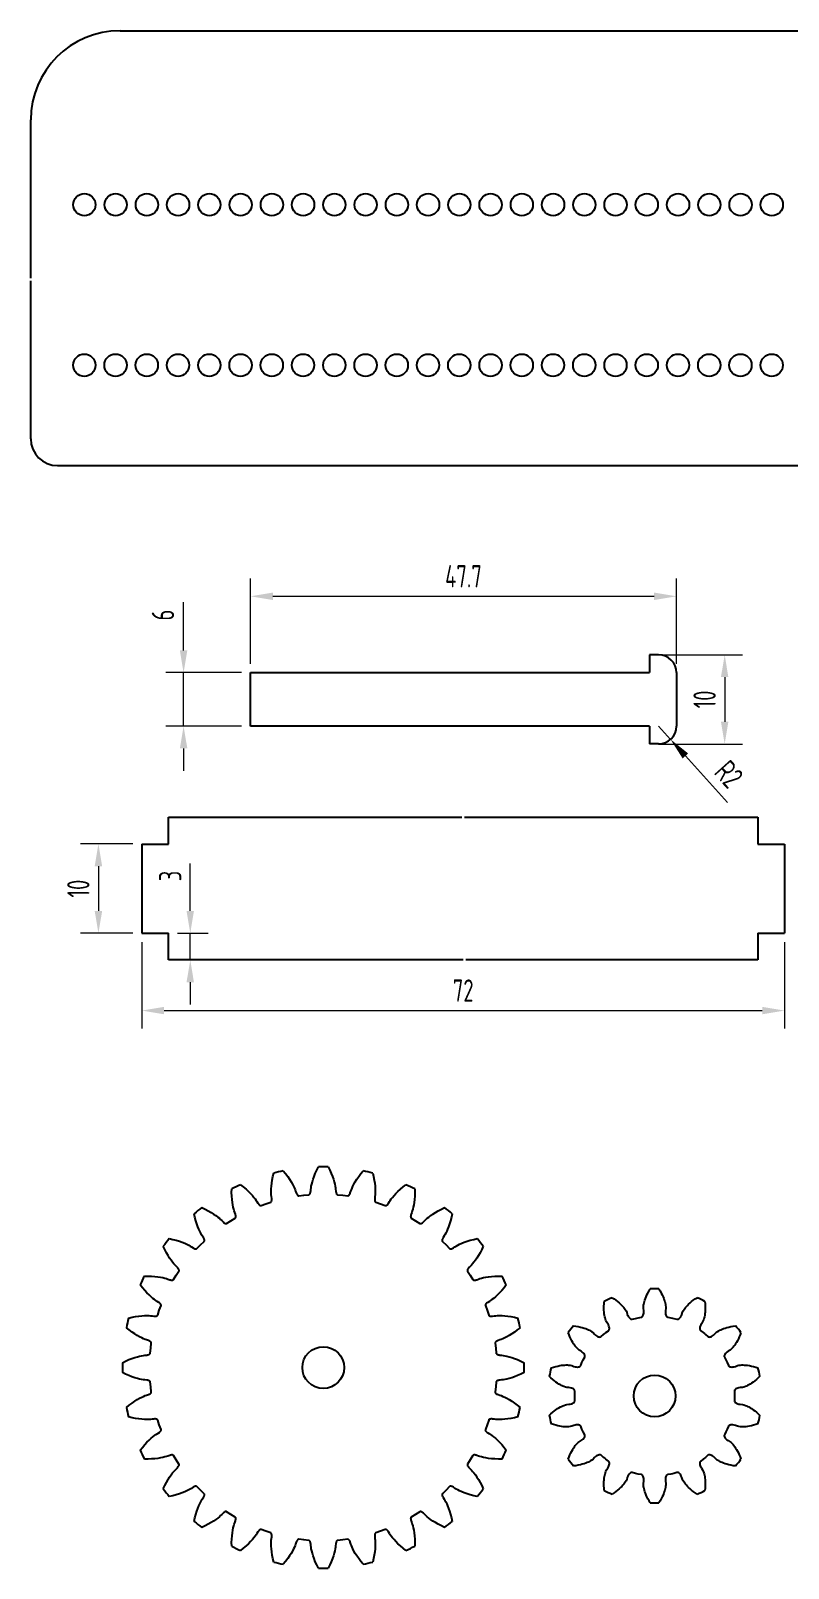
# Model space of a CAD drawing. Header units: millimetres. Extents: x 0 to 713, y 0 to 329.
# Drawn here: x 462.5 to 547.3, y 14.8 to 187.2 of the extents above; entities that cross this region are included whole.
import ezdxf

# ---------------------------------------------------------------- set-up
doc = ezdxf.new("R2010")
doc.units = ezdxf.units.MM
doc.styles.get("Standard").update_dxf_attribs({"font": 'iso.shx', "width": 0.75, "bigfont": 'chineset.shx'})
doc.dimstyles.new('CNS', dxfattribs={"dimtxt": 2.5, "dimasz": 2.5, "dimexe": 2, "dimexo": 1, "dimgap": 1, "dimtad": 1, "dimdsep": 46, "dimtxsty": 'Standard', "dimcen": 2.5, "dimclrd": 3, "dimclre": 3, "dimclrt": 1, "dimadec": 0, "dimazin": 0, "dimtfac": 1, "dimtmove": 0, "dimatfit": 0, "dimfxl": 1, "dimlwd": 18, "dimlwe": 18, "dimarcsym": 0})

# ---------------------------------------------------------------- blocks, each defined once
blk = doc.blocks.new('*D9')
at = {"color": 3, "lineweight": 18, "transparency": 16777216}
for p, q in [((479.59, 117.71), (479.59, 123.13)), ((486.09, 115.21), (477.59, 115.21)), ((479.59, 109.21), (479.59, 115.21)), ((486.09, 109.21), (477.59, 109.21)), ((479.59, 106.71), (479.59, 104.21))]:
    blk.add_line(p, q, dxfattribs=at)
at = {"color": 3, "transparency": 16777216}
for points in [[(479.17, 117.71), (480.01, 117.71), (479.59, 115.21)], [(479.17, 106.71), (480.01, 106.71), (479.59, 109.21)]]:
    blk.add_solid(points, dxfattribs=at)
at = {"layer": 'Defpoints', "color": 0, "transparency": 16777216}
for p in [(479.59, 115.21), (487.09, 115.21), (487.09, 109.21)]:
    blk.add_point(p, dxfattribs=at)
at = {"color": 1, "transparency": 16777216, "insert": (477.28, 121.67), "char_height": 2.5, "attachment_point": 5, "rotation": 90}
blk.add_mtext('6', dxfattribs=at)
blk = doc.blocks.new('*D10')
at = {"color": 3, "lineweight": 18, "transparency": 16777216}
for p, q in [((532.79, 117.21), (542.2, 117.21)), ((540.2, 114.71), (540.2, 109.71)), ((532.79, 107.21), (542.2, 107.21))]:
    blk.add_line(p, q, dxfattribs=at)
at = {"color": 3, "transparency": 16777216}
for points in [[(539.78, 114.71), (540.61, 114.71), (540.2, 117.21)], [(539.78, 109.71), (540.61, 109.71), (540.2, 107.21)]]:
    blk.add_solid(points, dxfattribs=at)
at = {"layer": 'Defpoints', "color": 0, "transparency": 16777216}
for p in [(531.79, 117.21), (531.79, 107.21), (540.2, 107.21)]:
    blk.add_point(p, dxfattribs=at)
at = {"color": 1, "transparency": 16777216, "insert": (537.95, 112.21), "char_height": 2.5, "attachment_point": 5, "rotation": 90}
blk.add_mtext('10', dxfattribs=at)
blk = doc.blocks.new('*D11')
at = {"color": 3, "lineweight": 18, "transparency": 16777216}
for p, q in [((532.79, 109.21), (534.13, 107.73)), ((535.8, 105.87), (540.52, 100.64))]:
    blk.add_line(p, q, dxfattribs=at)
at = {"color": 3, "transparency": 16777216}
blk.add_solid([(536.11, 106.15), (535.49, 105.59), (534.13, 107.73)], dxfattribs=at)
at = {"layer": 'Defpoints', "color": 0, "transparency": 16777216}
for p in [(532.79, 109.21), (534.13, 107.73)]:
    blk.add_point(p, dxfattribs=at)
at = {"color": 1, "transparency": 16777216, "insert": (540.67, 103.83), "char_height": 2.5, "attachment_point": 5, "rotation": 312.017}
blk.add_mtext('R2', dxfattribs=at)
blk = doc.blocks.new('*D25')
at = {"color": 3, "lineweight": 18, "transparency": 16777216}
for p, q in [((473.91, 96), (468.05, 96)), ((470.05, 93.5), (470.05, 88.5)), ((473.91, 86), (468.05, 86))]:
    blk.add_line(p, q, dxfattribs=at)
at = {"color": 3, "transparency": 16777216}
for points in [[(469.63, 93.5), (470.47, 93.5), (470.05, 96)], [(469.63, 88.5), (470.47, 88.5), (470.05, 86)]]:
    blk.add_solid(points, dxfattribs=at)
at = {"layer": 'Defpoints', "color": 0, "transparency": 16777216}
for p in [(474.91, 96), (470.05, 86), (474.91, 86)]:
    blk.add_point(p, dxfattribs=at)
at = {"color": 1, "transparency": 16777216, "insert": (467.8, 91), "char_height": 2.5, "attachment_point": 5, "rotation": 90}
blk.add_mtext('10', dxfattribs=at)
blk = doc.blocks.new('*D26')
at = {"color": 3, "lineweight": 18, "transparency": 16777216}
for p, q in [((474.91, 85), (474.91, 75.32)), ((546.91, 85), (546.91, 75.32)), ((477.41, 77.32), (544.41, 77.32))]:
    blk.add_line(p, q, dxfattribs=at)
at = {"color": 3, "transparency": 16777216}
for points in [[(477.41, 77.74), (477.41, 76.91), (474.91, 77.32)], [(544.41, 77.74), (544.41, 76.91), (546.91, 77.32)]]:
    blk.add_solid(points, dxfattribs=at)
at = {"layer": 'Defpoints', "color": 0, "transparency": 16777216}
for p in [(474.91, 86), (546.91, 86), (546.91, 77.32)]:
    blk.add_point(p, dxfattribs=at)
at = {"color": 1, "transparency": 16777216, "insert": (510.91, 79.57), "char_height": 2.5, "attachment_point": 5}
blk.add_mtext('72', dxfattribs=at)
blk = doc.blocks.new('*D39')
at = {"color": 3, "lineweight": 18, "transparency": 16777216}
for p, q in [((487.09, 116.21), (487.09, 125.77)), ((534.79, 116.21), (534.79, 125.77)), ((489.59, 123.77), (532.29, 123.77))]:
    blk.add_line(p, q, dxfattribs=at)
at = {"color": 3, "transparency": 16777216}
for points in [[(489.59, 124.19), (489.59, 123.35), (487.09, 123.77)], [(532.29, 124.19), (532.29, 123.35), (534.79, 123.77)]]:
    blk.add_solid(points, dxfattribs=at)
at = {"layer": 'Defpoints', "color": 0, "transparency": 16777216}
for p in [(534.79, 123.77), (487.09, 115.21), (534.79, 115.21)]:
    blk.add_point(p, dxfattribs=at)
at = {"color": 1, "transparency": 16777216, "insert": (510.94, 126.02), "char_height": 2.5, "attachment_point": 5}
blk.add_mtext('47.7', dxfattribs=at)
blk = doc.blocks.new('*D40')
at = {"color": 3, "lineweight": 18, "transparency": 16777216}
for p, q in [((480.34, 88.5), (480.34, 93.83)), ((478.91, 86), (482.34, 86)), ((480.34, 83), (480.34, 86)), ((478.91, 83), (482.34, 83)), ((480.34, 80.5), (480.34, 78))]:
    blk.add_line(p, q, dxfattribs=at)
at = {"color": 3, "transparency": 16777216}
for points in [[(479.92, 88.5), (480.75, 88.5), (480.34, 86)], [(479.92, 80.5), (480.75, 80.5), (480.34, 83)]]:
    blk.add_solid(points, dxfattribs=at)
at = {"layer": 'Defpoints', "color": 0, "transparency": 16777216}
for p in [(477.91, 86), (480.34, 86), (477.91, 83)]:
    blk.add_point(p, dxfattribs=at)
at = {"color": 1, "transparency": 16777216, "insert": (478.09, 92.41), "char_height": 2.5, "attachment_point": 5, "rotation": 90}
blk.add_mtext('3', dxfattribs=at)

msp = doc.modelspace()

# ---------------------------------------------------------------- linework, layer by layer
for p, q in [((472.474, 187.179), (660.474, 187.179)), ((462.474, 159.454), (462.474, 177.179)), ((462.474, 141.429), (462.474, 159.154)), ((465.474, 138.429), (667.474, 138.429)), ((531.792, 117.213), (531.792, 115.213)), ((532.792, 117.213), (531.792, 117.213)), ((487.092, 109.213), (487.092, 115.213)), ((487.092, 115.213), (531.792, 115.213)), ((534.792, 115.213), (534.792, 109.213)), ((531.792, 109.213), (487.092, 109.213)), ((531.792, 109.213), (531.792, 107.213)), ((532.792, 107.213), (531.792, 107.213)), ((477.912, 98.998), (510.762, 98.998)), ((477.912, 95.998), (477.912, 98.998)), ((511.062, 98.998), (543.912, 98.998)), ((543.912, 98.998), (543.912, 95.998)), ((474.912, 95.998), (477.912, 95.998)), ((474.912, 95.998), (474.912, 85.998)), ((543.912, 95.998), (546.912, 95.998)), ((546.912, 95.998), (546.912, 85.998)), ((474.912, 85.998), (477.912, 85.998)), ((477.912, 82.998), (477.912, 85.998)), ((543.912, 85.998), (543.912, 82.998)), ((543.912, 85.998), (546.912, 85.998)), ((510.912, 82.998), (477.912, 82.998)), ((543.912, 82.998), (511.212, 82.998))]:
    msp.add_line(p, q)
for points in [[(485.966, 57.802), (486.281, 57.556), (486.589, 57.295), (486.859, 57.045), (487.096, 56.807), (487.299, 56.586), (487.469, 56.382), (487.609, 56.201), (487.724, 56.039), (487.811, 55.904), (487.921, 55.719), (487.967, 55.652), (488.013, 55.595), (488.058, 55.547), (488.101, 55.51), (488.143, 55.482), (488.183, 55.464), (488.22, 55.455), (488.254, 55.456), (488.277, 55.463), (488.808, 55.657), (489.344, 55.836), (489.367, 55.846), (489.394, 55.866), (489.418, 55.896), (489.437, 55.935), (489.453, 55.982), (489.463, 56.039), (489.469, 56.104), (489.469, 56.177), (489.463, 56.259), (489.434, 56.472), (489.418, 56.632), (489.406, 56.83), (489.403, 57.059), (489.41, 57.324), (489.43, 57.624), (489.467, 57.957), (489.522, 58.322), (489.6, 58.717), (489.692, 59.106)], [(490.761, 59.35), (491.013, 59.04), (491.255, 58.717), (491.463, 58.413), (491.641, 58.129), (491.789, 57.867), (491.911, 57.631), (492.007, 57.424), (492.082, 57.24), (492.137, 57.089), (492.203, 56.884), (492.233, 56.808), (492.265, 56.742), (492.299, 56.686), (492.333, 56.64), (492.367, 56.603), (492.402, 56.577), (492.436, 56.56), (492.469, 56.554), (492.494, 56.555), (493.054, 56.627), (493.617, 56.682), (493.641, 56.686), (493.672, 56.7), (493.702, 56.723), (493.73, 56.757), (493.755, 56.8), (493.778, 56.853), (493.798, 56.915), (493.814, 56.986), (493.827, 57.067), (493.846, 57.282), (493.866, 57.441), (493.898, 57.637), (493.946, 57.86), (494.012, 58.118), (494.098, 58.405), (494.208, 58.722), (494.343, 59.065), (494.507, 59.434), (494.684, 59.792)], [(495.78, 59.792), (495.957, 59.434), (496.121, 59.065), (496.256, 58.722), (496.366, 58.405), (496.452, 58.118), (496.518, 57.86), (496.566, 57.637), (496.599, 57.441), (496.619, 57.282), (496.637, 57.067), (496.65, 56.986), (496.666, 56.915), (496.686, 56.853), (496.709, 56.8), (496.735, 56.757), (496.762, 56.723), (496.792, 56.7), (496.823, 56.686), (496.847, 56.682), (497.41, 56.627), (497.97, 56.555), (497.995, 56.554), (498.028, 56.56), (498.062, 56.577), (498.097, 56.603), (498.131, 56.64), (498.166, 56.686), (498.199, 56.742), (498.231, 56.808), (498.261, 56.884), (498.327, 57.089), (498.382, 57.24), (498.458, 57.424), (498.554, 57.631), (498.675, 57.867), (498.823, 58.129), (499.001, 58.413), (499.209, 58.717), (499.451, 59.04), (499.703, 59.35)], [(500.772, 59.106), (500.864, 58.717), (500.942, 58.322), (500.997, 57.957), (501.034, 57.624), (501.054, 57.324), (501.061, 57.059), (501.058, 56.83), (501.046, 56.632), (501.03, 56.472), (501.001, 56.259), (500.995, 56.177), (500.995, 56.104), (501.001, 56.039), (501.011, 55.982), (501.027, 55.935), (501.046, 55.896), (501.07, 55.866), (501.097, 55.846), (501.12, 55.836), (501.656, 55.657), (502.187, 55.463), (502.21, 55.456), (502.244, 55.455), (502.281, 55.464), (502.321, 55.482), (502.363, 55.51), (502.406, 55.547), (502.451, 55.595), (502.497, 55.652), (502.543, 55.719), (502.653, 55.904), (502.74, 56.039), (502.855, 56.201), (502.995, 56.382), (503.166, 56.586), (503.368, 56.807), (503.605, 57.045), (503.875, 57.295), (504.183, 57.556), (504.498, 57.802)], [(481.636, 55.227), (481.998, 55.057), (482.356, 54.87), (482.675, 54.687), (482.959, 54.508), (483.206, 54.337), (483.418, 54.176), (483.594, 54.031), (483.742, 53.899), (483.857, 53.787), (484.005, 53.631), (484.066, 53.575), (484.123, 53.53), (484.177, 53.493), (484.228, 53.466), (484.275, 53.449), (484.317, 53.44), (484.355, 53.44), (484.388, 53.448), (484.41, 53.46), (484.884, 53.768), (485.367, 54.061), (485.387, 54.075), (485.409, 54.102), (485.425, 54.136), (485.436, 54.178), (485.44, 54.228), (485.438, 54.285), (485.429, 54.35), (485.412, 54.422), (485.389, 54.5), (485.313, 54.701), (485.261, 54.853), (485.206, 55.044), (485.152, 55.266), (485.099, 55.527), (485.053, 55.823), (485.014, 56.157), (484.987, 56.524), (484.975, 56.927), (484.979, 57.327)], [(505.485, 57.327), (505.489, 56.927), (505.477, 56.524), (505.45, 56.157), (505.411, 55.823), (505.365, 55.527), (505.312, 55.266), (505.258, 55.044), (505.203, 54.853), (505.151, 54.701), (505.075, 54.5), (505.052, 54.422), (505.035, 54.35), (505.026, 54.285), (505.024, 54.228), (505.028, 54.178), (505.039, 54.136), (505.055, 54.102), (505.077, 54.075), (505.097, 54.061), (505.58, 53.768), (506.054, 53.46), (506.076, 53.448), (506.109, 53.44), (506.147, 53.44), (506.189, 53.449), (506.236, 53.466), (506.287, 53.493), (506.341, 53.53), (506.398, 53.575), (506.459, 53.631), (506.607, 53.787), (506.722, 53.899), (506.87, 54.031), (507.046, 54.176), (507.258, 54.337), (507.505, 54.508), (507.789, 54.687), (508.108, 54.87), (508.466, 55.057), (508.828, 55.227)], [(477.988, 51.752), (478.378, 51.666), (478.769, 51.565), (479.121, 51.457), (479.437, 51.345), (479.716, 51.233), (479.958, 51.124), (480.163, 51.022), (480.336, 50.926), (480.473, 50.842), (480.653, 50.723), (480.724, 50.682), (480.79, 50.651), (480.851, 50.627), (480.906, 50.612), (480.956, 50.605), (480.999, 50.606), (481.036, 50.615), (481.067, 50.63), (481.085, 50.647), (481.479, 51.052), (481.884, 51.446), (481.901, 51.464), (481.916, 51.494), (481.925, 51.531), (481.925, 51.575), (481.918, 51.625), (481.904, 51.68), (481.88, 51.741), (481.848, 51.807), (481.808, 51.878), (481.689, 52.058), (481.605, 52.195), (481.509, 52.368), (481.406, 52.573), (481.297, 52.815), (481.186, 53.094), (481.074, 53.41), (480.966, 53.762), (480.864, 54.153), (480.779, 54.543)], [(509.685, 54.543), (509.6, 54.153), (509.498, 53.762), (509.39, 53.41), (509.278, 53.094), (509.167, 52.815), (509.058, 52.573), (508.955, 52.368), (508.859, 52.195), (508.775, 52.058), (508.656, 51.878), (508.616, 51.807), (508.584, 51.741), (508.561, 51.68), (508.546, 51.625), (508.539, 51.575), (508.54, 51.531), (508.548, 51.494), (508.564, 51.464), (508.58, 51.446), (508.985, 51.052), (509.379, 50.647), (509.397, 50.63), (509.428, 50.615), (509.465, 50.606), (509.508, 50.605), (509.558, 50.612), (509.613, 50.627), (509.674, 50.651), (509.74, 50.682), (509.811, 50.723), (509.991, 50.842), (510.128, 50.926), (510.301, 51.022), (510.506, 51.124), (510.748, 51.233), (511.027, 51.345), (511.343, 51.457), (511.695, 51.565), (512.086, 51.666), (512.476, 51.752)], [(475.204, 47.552), (475.604, 47.556), (476.007, 47.543), (476.374, 47.517), (476.708, 47.478), (477.004, 47.431), (477.265, 47.379), (477.487, 47.325), (477.677, 47.269), (477.83, 47.218), (478.031, 47.142), (478.109, 47.118), (478.181, 47.102), (478.246, 47.093), (478.303, 47.091), (478.353, 47.095), (478.395, 47.106), (478.429, 47.122), (478.455, 47.144), (478.469, 47.164), (478.763, 47.647), (479.071, 48.121), (479.083, 48.142), (479.091, 48.175), (479.091, 48.213), (479.082, 48.256), (479.064, 48.303), (479.038, 48.354), (479.001, 48.408), (478.956, 48.465), (478.9, 48.525), (478.744, 48.674), (478.632, 48.789), (478.5, 48.937), (478.354, 49.113), (478.194, 49.325), (478.023, 49.572), (477.844, 49.856), (477.661, 50.175), (477.474, 50.533), (477.304, 50.895)], [(513.16, 50.895), (512.99, 50.533), (512.804, 50.175), (512.62, 49.856), (512.441, 49.572), (512.27, 49.325), (512.11, 49.113), (511.964, 48.937), (511.832, 48.789), (511.72, 48.674), (511.564, 48.525), (511.508, 48.465), (511.463, 48.408), (511.426, 48.354), (511.4, 48.303), (511.382, 48.256), (511.373, 48.213), (511.373, 48.175), (511.381, 48.142), (511.393, 48.121), (511.701, 47.647), (511.995, 47.164), (512.009, 47.144), (512.035, 47.122), (512.069, 47.106), (512.111, 47.095), (512.161, 47.091), (512.219, 47.093), (512.283, 47.102), (512.355, 47.118), (512.433, 47.142), (512.634, 47.218), (512.787, 47.269), (512.977, 47.325), (513.199, 47.379), (513.46, 47.431), (513.756, 47.478), (514.09, 47.517), (514.457, 47.543), (514.86, 47.556), (515.26, 47.552)], [(473.425, 42.838), (473.813, 42.931), (474.209, 43.009), (474.573, 43.064), (474.907, 43.101), (475.207, 43.121), (475.472, 43.128), (475.701, 43.125), (475.899, 43.113), (476.059, 43.097), (476.272, 43.068), (476.354, 43.062), (476.427, 43.062), (476.492, 43.068), (476.548, 43.078), (476.596, 43.093), (476.635, 43.113), (476.665, 43.137), (476.685, 43.164), (476.695, 43.187), (476.873, 43.723), (477.068, 44.254), (477.075, 44.277), (477.076, 44.311), (477.067, 44.348), (477.049, 44.388), (477.021, 44.429), (476.984, 44.473), (476.936, 44.518), (476.879, 44.563), (476.812, 44.61), (476.626, 44.72), (476.492, 44.807), (476.33, 44.922), (476.149, 45.061), (475.945, 45.232), (475.724, 45.435), (475.486, 45.672), (475.236, 45.942), (474.975, 46.25), (474.728, 46.565)], [(515.736, 46.565), (515.489, 46.25), (515.228, 45.942), (514.978, 45.672), (514.74, 45.435), (514.519, 45.232), (514.315, 45.061), (514.134, 44.922), (513.972, 44.807), (513.838, 44.72), (513.652, 44.61), (513.585, 44.563), (513.528, 44.518), (513.48, 44.473), (513.443, 44.429), (513.415, 44.388), (513.397, 44.348), (513.388, 44.311), (513.389, 44.277), (513.396, 44.254), (513.591, 43.723), (513.77, 43.187), (513.779, 43.164), (513.799, 43.137), (513.829, 43.113), (513.868, 43.093), (513.916, 43.078), (513.972, 43.068), (514.037, 43.062), (514.11, 43.062), (514.192, 43.068), (514.405, 43.097), (514.565, 43.113), (514.763, 43.125), (514.992, 43.128), (515.257, 43.121), (515.557, 43.101), (515.891, 43.064), (516.255, 43.009), (516.651, 42.931), (517.039, 42.838)], [(527.582, 45.134), (527.804, 44.989), (528.017, 44.838), (528.209, 44.689), (528.382, 44.543), (528.536, 44.402), (528.671, 44.267), (528.79, 44.138), (528.891, 44.019), (528.977, 43.908), (529.048, 43.808), (529.15, 43.645), (529.221, 43.501), (529.293, 43.264), (529.353, 43.121), (529.418, 42.999), (529.488, 42.898), (529.56, 42.819), (529.633, 42.761), (529.705, 42.724), (529.741, 42.713), (529.775, 42.708), (529.809, 42.708), (529.849, 42.715), (530.196, 42.808), (530.357, 42.846), (530.518, 42.882), (530.871, 42.948), (530.91, 42.959), (530.941, 42.974), (530.969, 42.994), (530.997, 43.018), (531.046, 43.083), (531.086, 43.167), (531.117, 43.27), (531.136, 43.391), (531.142, 43.53), (531.133, 43.684), (531.096, 43.929), (531.097, 44.089), (531.118, 44.281), (531.139, 44.401), (531.169, 44.539), (531.208, 44.689), (531.259, 44.857), (531.322, 45.038), (531.399, 45.232), (531.492, 45.438), (531.6, 45.656), (531.726, 45.885), (531.864, 46.111)], [(532.832, 46.111), (532.97, 45.885), (533.096, 45.656), (533.205, 45.438), (533.297, 45.232), (533.374, 45.038), (533.438, 44.857), (533.489, 44.689), (533.528, 44.539), (533.557, 44.401), (533.578, 44.281), (533.599, 44.089), (533.601, 43.929), (533.563, 43.684), (533.555, 43.53), (533.561, 43.391), (533.58, 43.27), (533.61, 43.167), (533.651, 43.083), (533.7, 43.018), (533.727, 42.994), (533.756, 42.974), (533.786, 42.959), (533.825, 42.948), (534.178, 42.882), (534.34, 42.846), (534.5, 42.808), (534.847, 42.715), (534.888, 42.708), (534.921, 42.708), (534.956, 42.713), (534.991, 42.724), (535.063, 42.761), (535.136, 42.819), (535.208, 42.898), (535.278, 42.999), (535.343, 43.121), (535.403, 43.264), (535.475, 43.501), (535.546, 43.645), (535.648, 43.808), (535.719, 43.908), (535.806, 44.019), (535.906, 44.138), (536.025, 44.267), (536.16, 44.402), (536.314, 44.543), (536.487, 44.689), (536.679, 44.838), (536.892, 44.989), (537.114, 45.134)], [(523.276, 41.975), (523.538, 41.942), (523.796, 41.898), (524.034, 41.847), (524.253, 41.79), (524.453, 41.73), (524.633, 41.667), (524.796, 41.602), (524.938, 41.538), (525.064, 41.476), (525.172, 41.417), (525.334, 41.314), (525.461, 41.215), (525.629, 41.034), (525.744, 40.93), (525.856, 40.849), (525.963, 40.788), (526.062, 40.748), (526.153, 40.727), (526.234, 40.725), (526.271, 40.731), (526.304, 40.741), (526.334, 40.755), (526.367, 40.779), (526.64, 41.014), (526.768, 41.118), (526.898, 41.22), (527.187, 41.433), (527.218, 41.46), (527.239, 41.486), (527.256, 41.517), (527.27, 41.551), (527.286, 41.63), (527.286, 41.724), (527.269, 41.83), (527.233, 41.947), (527.179, 42.074), (527.104, 42.21), (526.964, 42.414), (526.896, 42.559), (526.832, 42.741), (526.798, 42.859), (526.765, 42.995), (526.735, 43.148), (526.708, 43.321), (526.687, 43.511), (526.672, 43.72), (526.666, 43.946), (526.669, 44.189), (526.684, 44.45), (526.71, 44.714)], [(537.987, 44.714), (538.012, 44.45), (538.027, 44.189), (538.03, 43.946), (538.024, 43.72), (538.009, 43.511), (537.988, 43.321), (537.961, 43.148), (537.931, 42.995), (537.898, 42.859), (537.864, 42.741), (537.8, 42.559), (537.732, 42.414), (537.592, 42.21), (537.517, 42.074), (537.463, 41.947), (537.427, 41.83), (537.41, 41.724), (537.41, 41.63), (537.426, 41.551), (537.44, 41.517), (537.457, 41.486), (537.478, 41.46), (537.509, 41.433), (537.798, 41.22), (537.928, 41.118), (538.056, 41.014), (538.329, 40.779), (538.362, 40.755), (538.392, 40.741), (538.425, 40.731), (538.462, 40.725), (538.543, 40.727), (538.634, 40.748), (538.733, 40.788), (538.84, 40.849), (538.952, 40.93), (539.068, 41.034), (539.235, 41.215), (539.362, 41.314), (539.525, 41.417), (539.632, 41.476), (539.758, 41.538), (539.9, 41.602), (540.063, 41.667), (540.243, 41.73), (540.444, 41.79), (540.663, 41.847), (540.9, 41.898), (541.158, 41.942), (541.421, 41.975)], [(472.739, 37.847), (473.097, 38.024), (473.466, 38.187), (473.808, 38.323), (474.125, 38.433), (474.413, 38.519), (474.67, 38.585), (474.894, 38.632), (475.09, 38.665), (475.249, 38.685), (475.464, 38.704), (475.544, 38.717), (475.616, 38.733), (475.678, 38.753), (475.731, 38.776), (475.774, 38.801), (475.807, 38.829), (475.831, 38.859), (475.845, 38.89), (475.849, 38.914), (475.904, 39.477), (475.976, 40.037), (475.977, 40.062), (475.97, 40.095), (475.954, 40.129), (475.927, 40.164), (475.891, 40.198), (475.845, 40.232), (475.789, 40.265), (475.723, 40.297), (475.647, 40.328), (475.442, 40.394), (475.291, 40.449), (475.107, 40.524), (474.9, 40.62), (474.663, 40.742), (474.402, 40.89), (474.118, 41.068), (473.814, 41.276), (473.491, 41.518), (473.181, 41.77)], [(517.283, 41.77), (516.973, 41.518), (516.65, 41.276), (516.346, 41.068), (516.062, 40.89), (515.801, 40.742), (515.564, 40.62), (515.357, 40.524), (515.173, 40.449), (515.022, 40.394), (514.817, 40.328), (514.742, 40.297), (514.675, 40.265), (514.619, 40.232), (514.573, 40.198), (514.537, 40.164), (514.51, 40.129), (514.494, 40.095), (514.487, 40.062), (514.488, 40.037), (514.56, 39.477), (514.615, 38.914), (514.619, 38.89), (514.633, 38.859), (514.657, 38.829), (514.69, 38.801), (514.733, 38.776), (514.786, 38.753), (514.848, 38.733), (514.92, 38.717), (515, 38.704), (515.215, 38.685), (515.374, 38.665), (515.57, 38.632), (515.794, 38.585), (516.051, 38.519), (516.339, 38.433), (516.656, 38.323), (516.998, 38.187), (517.367, 38.024), (517.725, 37.847)], [(520.766, 37.261), (521.017, 37.345), (521.269, 37.417), (521.505, 37.474), (521.727, 37.518), (521.933, 37.55), (522.123, 37.572), (522.298, 37.584), (522.454, 37.589), (522.594, 37.587), (522.717, 37.58), (522.908, 37.558), (523.065, 37.524), (523.295, 37.433), (523.444, 37.391), (523.58, 37.366), (523.702, 37.357), (523.809, 37.364), (523.9, 37.385), (523.974, 37.418), (524.005, 37.439), (524.03, 37.463), (524.051, 37.489), (524.071, 37.525), (524.214, 37.855), (524.284, 38.004), (524.357, 38.152), (524.526, 38.47), (524.542, 38.507), (524.549, 38.54), (524.551, 38.575), (524.549, 38.612), (524.529, 38.69), (524.489, 38.774), (524.427, 38.862), (524.344, 38.953), (524.24, 39.044), (524.113, 39.134), (523.899, 39.257), (523.775, 39.358), (523.638, 39.494), (523.557, 39.585), (523.468, 39.694), (523.374, 39.819), (523.275, 39.963), (523.173, 40.125), (523.069, 40.307), (522.966, 40.508), (522.863, 40.728), (522.763, 40.969), (522.672, 41.218)], [(542.024, 41.218), (541.933, 40.969), (541.833, 40.728), (541.731, 40.508), (541.627, 40.307), (541.523, 40.125), (541.421, 39.963), (541.322, 39.819), (541.229, 39.694), (541.14, 39.585), (541.058, 39.494), (540.921, 39.358), (540.797, 39.257), (540.583, 39.134), (540.456, 39.044), (540.352, 38.953), (540.269, 38.862), (540.208, 38.774), (540.167, 38.69), (540.147, 38.612), (540.145, 38.575), (540.147, 38.54), (540.155, 38.507), (540.17, 38.47), (540.339, 38.152), (540.412, 38.004), (540.482, 37.855), (540.625, 37.525), (540.645, 37.489), (540.666, 37.463), (540.692, 37.439), (540.722, 37.418), (540.796, 37.385), (540.887, 37.364), (540.994, 37.357), (541.116, 37.366), (541.252, 37.391), (541.402, 37.433), (541.632, 37.524), (541.788, 37.558), (541.98, 37.58), (542.102, 37.587), (542.243, 37.589), (542.398, 37.584), (542.573, 37.572), (542.763, 37.55), (542.97, 37.518), (543.191, 37.474), (543.428, 37.417), (543.679, 37.345), (543.93, 37.261)], [(473.181, 32.828), (473.491, 33.08), (473.814, 33.322), (474.118, 33.53), (474.402, 33.708), (474.663, 33.856), (474.9, 33.977), (475.107, 34.073), (475.291, 34.149), (475.442, 34.204), (475.647, 34.27), (475.723, 34.3), (475.789, 34.332), (475.845, 34.365), (475.891, 34.399), (475.927, 34.434), (475.954, 34.468), (475.97, 34.503), (475.977, 34.536), (475.976, 34.56), (475.904, 35.121), (475.849, 35.684), (475.845, 35.708), (475.831, 35.739), (475.807, 35.769), (475.774, 35.796), (475.731, 35.822), (475.678, 35.845), (475.616, 35.865), (475.544, 35.881), (475.464, 35.894), (475.249, 35.912), (475.09, 35.932), (474.894, 35.965), (474.67, 36.013), (474.413, 36.078), (474.125, 36.165), (473.808, 36.275), (473.466, 36.41), (473.097, 36.574), (472.739, 36.751)], [(517.725, 36.751), (517.367, 36.574), (516.998, 36.41), (516.656, 36.275), (516.339, 36.165), (516.051, 36.078), (515.794, 36.013), (515.57, 35.965), (515.374, 35.932), (515.215, 35.912), (515, 35.894), (514.92, 35.881), (514.848, 35.865), (514.786, 35.845), (514.733, 35.822), (514.69, 35.796), (514.657, 35.769), (514.633, 35.739), (514.619, 35.708), (514.615, 35.684), (514.56, 35.121), (514.488, 34.56), (514.487, 34.536), (514.494, 34.503), (514.51, 34.468), (514.537, 34.434), (514.573, 34.399), (514.619, 34.365), (514.675, 34.332), (514.742, 34.3), (514.817, 34.27), (515.022, 34.204), (515.173, 34.149), (515.357, 34.073), (515.564, 33.977), (515.801, 33.856), (516.062, 33.708), (516.346, 33.53), (516.65, 33.322), (516.973, 33.08), (517.283, 32.828)], [(520.551, 31.925), (520.741, 32.109), (520.936, 32.283), (521.124, 32.437), (521.304, 32.573), (521.477, 32.692), (521.638, 32.794), (521.791, 32.881), (521.929, 32.952), (522.056, 33.012), (522.169, 33.059), (522.351, 33.122), (522.507, 33.159), (522.754, 33.177), (522.907, 33.203), (523.04, 33.24), (523.154, 33.285), (523.248, 33.338), (523.321, 33.396), (523.373, 33.459), (523.391, 33.491), (523.404, 33.523), (523.411, 33.556), (523.413, 33.596), (523.4, 33.956), (523.398, 34.121), (523.4, 34.286), (523.413, 34.645), (523.411, 34.686), (523.404, 34.718), (523.391, 34.751), (523.373, 34.783), (523.321, 34.845), (523.248, 34.903), (523.154, 34.956), (523.04, 35.002), (522.907, 35.038), (522.754, 35.064), (522.507, 35.082), (522.351, 35.12), (522.169, 35.183), (522.056, 35.23), (521.929, 35.289), (521.791, 35.361), (521.638, 35.448), (521.477, 35.55), (521.304, 35.668), (521.124, 35.804), (520.936, 35.958), (520.741, 36.132), (520.551, 36.317)], [(544.145, 36.317), (543.955, 36.132), (543.76, 35.958), (543.573, 35.804), (543.392, 35.668), (543.22, 35.55), (543.058, 35.448), (542.906, 35.361), (542.767, 35.289), (542.64, 35.23), (542.527, 35.183), (542.345, 35.12), (542.189, 35.082), (541.942, 35.064), (541.789, 35.038), (541.656, 35.002), (541.542, 34.956), (541.448, 34.903), (541.375, 34.845), (541.323, 34.783), (541.305, 34.751), (541.292, 34.718), (541.285, 34.686), (541.283, 34.645), (541.297, 34.286), (541.298, 34.121), (541.297, 33.956), (541.283, 33.596), (541.285, 33.556), (541.292, 33.523), (541.305, 33.491), (541.323, 33.459), (541.375, 33.396), (541.448, 33.338), (541.542, 33.285), (541.656, 33.24), (541.789, 33.203), (541.942, 33.177), (542.189, 33.159), (542.345, 33.122), (542.527, 33.059), (542.64, 33.012), (542.767, 32.952), (542.906, 32.881), (543.058, 32.794), (543.22, 32.692), (543.392, 32.573), (543.573, 32.437), (543.76, 32.283), (543.955, 32.109), (544.145, 31.925)], [(474.728, 28.033), (474.975, 28.348), (475.236, 28.655), (475.486, 28.926), (475.724, 29.163), (475.945, 29.365), (476.149, 29.536), (476.33, 29.676), (476.492, 29.791), (476.626, 29.878), (476.812, 29.988), (476.879, 30.034), (476.936, 30.08), (476.984, 30.125), (477.021, 30.168), (477.049, 30.21), (477.067, 30.25), (477.076, 30.287), (477.075, 30.321), (477.068, 30.344), (476.873, 30.875), (476.695, 31.411), (476.685, 31.434), (476.665, 31.461), (476.635, 31.484), (476.596, 31.504), (476.548, 31.519), (476.492, 31.53), (476.427, 31.536), (476.354, 31.536), (476.272, 31.53), (476.059, 31.5), (475.899, 31.485), (475.701, 31.473), (475.472, 31.469), (475.207, 31.476), (474.907, 31.497), (474.573, 31.533), (474.209, 31.589), (473.813, 31.667), (473.425, 31.759)], [(517.039, 31.759), (516.651, 31.667), (516.255, 31.589), (515.891, 31.533), (515.557, 31.497), (515.257, 31.476), (514.992, 31.469), (514.763, 31.473), (514.565, 31.485), (514.405, 31.5), (514.192, 31.53), (514.11, 31.536), (514.037, 31.536), (513.972, 31.53), (513.916, 31.519), (513.868, 31.504), (513.829, 31.484), (513.799, 31.461), (513.779, 31.434), (513.77, 31.411), (513.591, 30.875), (513.396, 30.344), (513.389, 30.321), (513.388, 30.287), (513.397, 30.25), (513.415, 30.21), (513.443, 30.168), (513.48, 30.125), (513.528, 30.08), (513.585, 30.034), (513.652, 29.988), (513.838, 29.878), (513.972, 29.791), (514.134, 29.676), (514.315, 29.536), (514.519, 29.365), (514.74, 29.163), (514.978, 28.926), (515.228, 28.655), (515.489, 28.348), (515.736, 28.033)], [(524.113, 29.108), (524.24, 29.198), (524.344, 29.289), (524.427, 29.379), (524.489, 29.467), (524.529, 29.551), (524.549, 29.63), (524.551, 29.667), (524.549, 29.702), (524.542, 29.734), (524.526, 29.772), (524.357, 30.089), (524.284, 30.238), (524.214, 30.387), (524.071, 30.717), (524.051, 30.752), (524.03, 30.779), (524.005, 30.802), (523.974, 30.823), (523.9, 30.857), (523.809, 30.877), (523.702, 30.884), (523.58, 30.876), (523.444, 30.851), (523.295, 30.808), (523.065, 30.717), (522.908, 30.683), (522.717, 30.661), (522.594, 30.654), (522.454, 30.653), (522.298, 30.657), (522.123, 30.67), (521.933, 30.691), (521.727, 30.723), (521.505, 30.767), (521.269, 30.825), (521.017, 30.897), (520.766, 30.981)], [(543.93, 30.981), (543.679, 30.897), (543.428, 30.825), (543.191, 30.767), (542.97, 30.723), (542.763, 30.691), (542.573, 30.67), (542.398, 30.657), (542.243, 30.653), (542.102, 30.654), (541.98, 30.661), (541.788, 30.683), (541.632, 30.717), (541.402, 30.808), (541.252, 30.851), (541.116, 30.876), (540.994, 30.884), (540.887, 30.877), (540.796, 30.857), (540.722, 30.823), (540.692, 30.802), (540.666, 30.779), (540.645, 30.752), (540.625, 30.717), (540.482, 30.387), (540.412, 30.238), (540.339, 30.089), (540.17, 29.772), (540.155, 29.734), (540.147, 29.702), (540.145, 29.667), (540.147, 29.63), (540.167, 29.551), (540.208, 29.467), (540.269, 29.379), (540.352, 29.289), (540.456, 29.198), (540.583, 29.108), (540.797, 28.985), (540.921, 28.883), (541.058, 28.748), (541.14, 28.656), (541.229, 28.547), (541.322, 28.423), (541.421, 28.278), (541.523, 28.117), (541.627, 27.935), (541.731, 27.734), (541.833, 27.514), (541.933, 27.272), (542.024, 27.024)], [(522.672, 27.024), (522.763, 27.272), (522.863, 27.514), (522.966, 27.734), (523.069, 27.935), (523.173, 28.117), (523.275, 28.278), (523.374, 28.423), (523.468, 28.547), (523.557, 28.656), (523.638, 28.748), (523.775, 28.883), (523.899, 28.985), (524.113, 29.108)], [(477.304, 23.703), (477.474, 24.065), (477.661, 24.423), (477.844, 24.742), (478.023, 25.026), (478.194, 25.273), (478.354, 25.484), (478.5, 25.661), (478.632, 25.809), (478.744, 25.924), (478.9, 26.072), (478.956, 26.132), (479.001, 26.19), (479.038, 26.244), (479.064, 26.295), (479.082, 26.342), (479.091, 26.384), (479.091, 26.422), (479.083, 26.455), (479.071, 26.477), (478.763, 26.951), (478.469, 27.434), (478.455, 27.454), (478.429, 27.476), (478.395, 27.492), (478.353, 27.503), (478.303, 27.507), (478.246, 27.505), (478.181, 27.495), (478.109, 27.479), (478.031, 27.456), (477.83, 27.379), (477.677, 27.328), (477.487, 27.273), (477.265, 27.219), (477.004, 27.166), (476.708, 27.119), (476.374, 27.081), (476.007, 27.054), (475.604, 27.042), (475.204, 27.046)], [(515.26, 27.046), (514.86, 27.042), (514.457, 27.054), (514.09, 27.081), (513.756, 27.119), (513.46, 27.166), (513.199, 27.219), (512.977, 27.273), (512.787, 27.328), (512.634, 27.379), (512.433, 27.456), (512.355, 27.479), (512.283, 27.495), (512.219, 27.505), (512.161, 27.507), (512.111, 27.503), (512.069, 27.492), (512.035, 27.476), (512.009, 27.454), (511.995, 27.434), (511.701, 26.951), (511.393, 26.477), (511.381, 26.455), (511.373, 26.422), (511.373, 26.384), (511.382, 26.342), (511.4, 26.295), (511.426, 26.244), (511.463, 26.19), (511.508, 26.132), (511.564, 26.072), (511.72, 25.924), (511.832, 25.809), (511.964, 25.661), (512.11, 25.484), (512.27, 25.273), (512.441, 25.026), (512.62, 24.742), (512.804, 24.423), (512.99, 24.065), (513.16, 23.703)], [(526.71, 23.528), (526.684, 23.792), (526.669, 24.053), (526.666, 24.296), (526.672, 24.522), (526.687, 24.73), (526.708, 24.92), (526.735, 25.094), (526.765, 25.246), (526.798, 25.383), (526.832, 25.501), (526.896, 25.682), (526.964, 25.827), (527.104, 26.031), (527.179, 26.167), (527.233, 26.295), (527.269, 26.412), (527.286, 26.518), (527.286, 26.611), (527.27, 26.691), (527.256, 26.725), (527.239, 26.755), (527.218, 26.782), (527.187, 26.808), (526.898, 27.022), (526.768, 27.123), (526.64, 27.227), (526.367, 27.462), (526.334, 27.486), (526.304, 27.501), (526.271, 27.511), (526.234, 27.517), (526.153, 27.515), (526.062, 27.494), (525.963, 27.454), (525.856, 27.393), (525.744, 27.311), (525.629, 27.208), (525.461, 27.026), (525.334, 26.928), (525.172, 26.825), (525.064, 26.766), (524.938, 26.703), (524.796, 26.64), (524.633, 26.575), (524.453, 26.512), (524.253, 26.451), (524.034, 26.395), (523.796, 26.344), (523.538, 26.3), (523.276, 26.267)], [(541.421, 26.267), (541.158, 26.3), (540.9, 26.344), (540.663, 26.395), (540.444, 26.451), (540.243, 26.512), (540.063, 26.575), (539.9, 26.64), (539.758, 26.703), (539.632, 26.766), (539.525, 26.825), (539.362, 26.928), (539.235, 27.026), (539.068, 27.208), (538.952, 27.311), (538.84, 27.393), (538.733, 27.454), (538.634, 27.494), (538.543, 27.515), (538.462, 27.517), (538.425, 27.511), (538.392, 27.501), (538.362, 27.486), (538.329, 27.462), (538.056, 27.227), (537.928, 27.123), (537.798, 27.022), (537.509, 26.808), (537.478, 26.782), (537.457, 26.755), (537.44, 26.725), (537.426, 26.691), (537.41, 26.611), (537.41, 26.518), (537.427, 26.412), (537.463, 26.295), (537.517, 26.167), (537.592, 26.031), (537.732, 25.827), (537.8, 25.682), (537.864, 25.501), (537.898, 25.383), (537.931, 25.246), (537.961, 25.094), (537.988, 24.92), (538.009, 24.73), (538.024, 24.522), (538.03, 24.296), (538.027, 24.053), (538.012, 23.792), (537.987, 23.528)], [(531.864, 22.131), (531.726, 22.357), (531.6, 22.586), (531.492, 22.803), (531.399, 23.01), (531.322, 23.204), (531.259, 23.384), (531.208, 23.552), (531.169, 23.703), (531.139, 23.84), (531.118, 23.961), (531.097, 24.152), (531.096, 24.313), (531.133, 24.557), (531.142, 24.712), (531.136, 24.85), (531.117, 24.972), (531.086, 25.075), (531.046, 25.159), (530.997, 25.223), (530.969, 25.248), (530.941, 25.268), (530.91, 25.282), (530.871, 25.293), (530.518, 25.36), (530.357, 25.395), (530.196, 25.433), (529.849, 25.527), (529.809, 25.534), (529.775, 25.534), (529.741, 25.528), (529.705, 25.518), (529.633, 25.481), (529.56, 25.423), (529.488, 25.343), (529.418, 25.242), (529.353, 25.12), (529.293, 24.977), (529.221, 24.741), (529.15, 24.597), (529.048, 24.434), (528.977, 24.334), (528.891, 24.223), (528.79, 24.104), (528.671, 23.975), (528.536, 23.84), (528.382, 23.698), (528.209, 23.552), (528.017, 23.403), (527.804, 23.252), (527.582, 23.108)], [(537.114, 23.108), (536.892, 23.252), (536.679, 23.403), (536.487, 23.552), (536.314, 23.698), (536.16, 23.84), (536.025, 23.975), (535.906, 24.104), (535.806, 24.223), (535.719, 24.334), (535.648, 24.434), (535.546, 24.597), (535.475, 24.741), (535.403, 24.977), (535.343, 25.12), (535.278, 25.242), (535.208, 25.343), (535.136, 25.423), (535.063, 25.481), (534.991, 25.518), (534.956, 25.528), (534.921, 25.534), (534.888, 25.534), (534.847, 25.527), (534.5, 25.433), (534.34, 25.395), (534.178, 25.36), (533.825, 25.293), (533.786, 25.282), (533.756, 25.268), (533.727, 25.248), (533.7, 25.223), (533.651, 25.159), (533.61, 25.075), (533.58, 24.972), (533.561, 24.85), (533.555, 24.712), (533.563, 24.557), (533.601, 24.313), (533.599, 24.152), (533.578, 23.961), (533.557, 23.84), (533.528, 23.703), (533.489, 23.552), (533.438, 23.384), (533.374, 23.204), (533.297, 23.01), (533.205, 22.803), (533.096, 22.586), (532.97, 22.357), (532.832, 22.131)], [(480.779, 20.055), (480.864, 20.445), (480.966, 20.835), (481.074, 21.188), (481.186, 21.504), (481.297, 21.783), (481.406, 22.025), (481.509, 22.229), (481.605, 22.403), (481.689, 22.54), (481.808, 22.719), (481.848, 22.79), (481.88, 22.857), (481.904, 22.918), (481.918, 22.973), (481.925, 23.023), (481.925, 23.066), (481.916, 23.103), (481.901, 23.134), (481.884, 23.152), (481.479, 23.546), (481.085, 23.951), (481.067, 23.967), (481.036, 23.983), (480.999, 23.991), (480.956, 23.992), (480.906, 23.985), (480.851, 23.97), (480.79, 23.947), (480.724, 23.915), (480.653, 23.875), (480.473, 23.756), (480.336, 23.672), (480.163, 23.576), (479.958, 23.473), (479.716, 23.364), (479.437, 23.253), (479.121, 23.141), (478.769, 23.033), (478.378, 22.931), (477.988, 22.846)], [(512.476, 22.846), (512.086, 22.931), (511.695, 23.033), (511.343, 23.141), (511.027, 23.253), (510.748, 23.364), (510.506, 23.473), (510.301, 23.576), (510.128, 23.672), (509.991, 23.756), (509.811, 23.875), (509.74, 23.915), (509.674, 23.947), (509.613, 23.97), (509.558, 23.985), (509.508, 23.992), (509.465, 23.991), (509.428, 23.983), (509.397, 23.967), (509.379, 23.951), (508.985, 23.546), (508.58, 23.152), (508.564, 23.134), (508.548, 23.103), (508.54, 23.066), (508.539, 23.023), (508.546, 22.973), (508.561, 22.918), (508.584, 22.857), (508.616, 22.79), (508.656, 22.719), (508.775, 22.54), (508.859, 22.403), (508.955, 22.229), (509.058, 22.025), (509.167, 21.783), (509.278, 21.504), (509.39, 21.188), (509.498, 20.835), (509.6, 20.445), (509.685, 20.055)], [(484.979, 17.271), (484.975, 17.67), (484.987, 18.074), (485.014, 18.441), (485.053, 18.774), (485.099, 19.071), (485.152, 19.331), (485.206, 19.554), (485.261, 19.744), (485.313, 19.896), (485.389, 20.098), (485.412, 20.176), (485.429, 20.248), (485.438, 20.312), (485.44, 20.37), (485.436, 20.42), (485.425, 20.462), (485.409, 20.496), (485.387, 20.522), (485.367, 20.536), (484.884, 20.83), (484.41, 21.138), (484.388, 21.149), (484.355, 21.158), (484.317, 21.158), (484.275, 21.149), (484.228, 21.131), (484.177, 21.104), (484.123, 21.068), (484.066, 21.022), (484.005, 20.967), (483.857, 20.811), (483.742, 20.699), (483.594, 20.567), (483.418, 20.421), (483.206, 20.261), (482.959, 20.09), (482.675, 19.911), (482.356, 19.727), (481.998, 19.541), (481.636, 19.371)], [(508.828, 19.371), (508.466, 19.541), (508.108, 19.727), (507.789, 19.911), (507.505, 20.09), (507.258, 20.261), (507.046, 20.421), (506.87, 20.567), (506.722, 20.699), (506.607, 20.811), (506.459, 20.967), (506.398, 21.022), (506.341, 21.068), (506.287, 21.104), (506.236, 21.131), (506.189, 21.149), (506.147, 21.158), (506.109, 21.158), (506.076, 21.149), (506.054, 21.138), (505.58, 20.83), (505.097, 20.536), (505.077, 20.522), (505.055, 20.496), (505.039, 20.462), (505.028, 20.42), (505.024, 20.37), (505.026, 20.312), (505.035, 20.248), (505.052, 20.176), (505.075, 20.098), (505.151, 19.896), (505.203, 19.744), (505.258, 19.554), (505.312, 19.331), (505.365, 19.071), (505.411, 18.774), (505.45, 18.441), (505.477, 18.074), (505.489, 17.67), (505.485, 17.271)], [(489.692, 15.491), (489.6, 15.88), (489.522, 16.276), (489.467, 16.64), (489.43, 16.974), (489.41, 17.273), (489.403, 17.539), (489.406, 17.768), (489.418, 17.966), (489.434, 18.125), (489.463, 18.339), (489.469, 18.42), (489.469, 18.494), (489.463, 18.559), (489.453, 18.615), (489.437, 18.663), (489.418, 18.702), (489.394, 18.732), (489.367, 18.752), (489.344, 18.761), (488.808, 18.94), (488.277, 19.135), (488.254, 19.141), (488.22, 19.142), (488.183, 19.134), (488.143, 19.116), (488.101, 19.088), (488.058, 19.05), (488.013, 19.003), (487.967, 18.946), (487.921, 18.878), (487.811, 18.693), (487.724, 18.558), (487.609, 18.396), (487.469, 18.215), (487.299, 18.012), (487.096, 17.79), (486.859, 17.553), (486.589, 17.303), (486.281, 17.041), (485.966, 16.795)], [(504.498, 16.795), (504.183, 17.041), (503.875, 17.303), (503.605, 17.553), (503.368, 17.79), (503.166, 18.012), (502.995, 18.215), (502.855, 18.396), (502.74, 18.558), (502.653, 18.693), (502.543, 18.878), (502.497, 18.946), (502.451, 19.003), (502.406, 19.05), (502.363, 19.088), (502.321, 19.116), (502.281, 19.134), (502.244, 19.142), (502.21, 19.141), (502.187, 19.135), (501.656, 18.94), (501.12, 18.761), (501.097, 18.752), (501.07, 18.732), (501.046, 18.702), (501.027, 18.663), (501.011, 18.615), (501.001, 18.559), (500.995, 18.494), (500.995, 18.42), (501.001, 18.339), (501.03, 18.125), (501.046, 17.966), (501.058, 17.768), (501.061, 17.539), (501.054, 17.273), (501.034, 16.974), (500.997, 16.64), (500.942, 16.276), (500.864, 15.88), (500.772, 15.491)], [(494.684, 14.806), (494.507, 15.164), (494.343, 15.533), (494.208, 15.875), (494.098, 16.192), (494.012, 16.48), (493.946, 16.737), (493.898, 16.961), (493.866, 17.157), (493.846, 17.316), (493.827, 17.53), (493.814, 17.611), (493.798, 17.683), (493.778, 17.745), (493.755, 17.798), (493.73, 17.841), (493.702, 17.874), (493.672, 17.898), (493.641, 17.912), (493.617, 17.916), (493.054, 17.971), (492.494, 18.043), (492.469, 18.044), (492.436, 18.037), (492.402, 18.021), (492.367, 17.994), (492.333, 17.958), (492.299, 17.912), (492.265, 17.855), (492.233, 17.789), (492.203, 17.713), (492.137, 17.508), (492.082, 17.358), (492.007, 17.174), (491.911, 16.966), (491.789, 16.73), (491.641, 16.469), (491.463, 16.185), (491.255, 15.881), (491.013, 15.558), (490.761, 15.248)], [(499.703, 15.248), (499.451, 15.558), (499.209, 15.881), (499.001, 16.185), (498.823, 16.469), (498.675, 16.73), (498.554, 16.966), (498.458, 17.174), (498.382, 17.358), (498.327, 17.508), (498.261, 17.713), (498.231, 17.789), (498.199, 17.855), (498.166, 17.912), (498.131, 17.958), (498.097, 17.994), (498.062, 18.021), (498.028, 18.037), (497.995, 18.044), (497.97, 18.043), (497.41, 17.971), (496.847, 17.916), (496.823, 17.912), (496.792, 17.898), (496.762, 17.874), (496.735, 17.841), (496.709, 17.798), (496.686, 17.745), (496.666, 17.683), (496.65, 17.611), (496.637, 17.53), (496.619, 17.316), (496.599, 17.157), (496.566, 16.961), (496.518, 16.737), (496.452, 16.48), (496.366, 16.192), (496.256, 15.875), (496.121, 15.533), (495.957, 15.164), (495.78, 14.806)]]:
    msp.add_lwpolyline(points)
at = {"linetype": 'Continuous', "lineweight": 25}
for centre, radius in [((468.478, 167.679), 1.25), ((471.978, 167.679), 1.25), ((475.478, 167.679), 1.25), ((478.978, 167.679), 1.25), ((482.478, 167.679), 1.25), ((485.978, 167.679), 1.25), ((489.478, 167.679), 1.25), ((492.978, 167.679), 1.25), ((496.478, 167.679), 1.25), ((499.978, 167.679), 1.25), ((503.478, 167.679), 1.25), ((506.978, 167.679), 1.25), ((510.478, 167.679), 1.25), ((513.978, 167.679), 1.25), ((517.478, 167.679), 1.25), ((520.978, 167.679), 1.25), ((524.478, 167.679), 1.25), ((527.978, 167.679), 1.25), ((531.478, 167.679), 1.25), ((534.978, 167.679), 1.25), ((538.478, 167.679), 1.25), ((541.978, 167.679), 1.25), ((545.478, 167.679), 1.25), ((495.232, 37.299), 2.34), ((532.348, 34.121), 2.34)]:
    msp.add_circle(centre, radius, dxfattribs=at)
for centre in [(468.469, 149.679), (471.969, 149.679), (475.469, 149.679), (478.969, 149.679), (482.469, 149.679), (485.969, 149.679), (489.469, 149.679), (492.969, 149.679), (496.469, 149.679), (499.969, 149.679), (503.469, 149.679), (506.969, 149.679), (510.469, 149.679), (513.969, 149.679), (517.469, 149.679), (520.969, 149.679), (524.469, 149.679), (527.969, 149.679), (531.469, 149.679), (534.969, 149.679), (538.469, 149.679), (541.969, 149.679), (545.469, 149.679)]:
    msp.add_circle(centre, 1.25)
for centre, radius, start, end in [((472.474, 177.179), 10, 90, 180), ((465.474, 141.429), 3, 180, 270), ((532.792, 115.213), 2, 0, 90), ((532.792, 109.213), 2, 270, 0), ((495.232, 37.299), 22.5, 101.46136, 104.25292), ((495.232, 37.299), 22.5, 88.60423, 91.39578), ((495.232, 37.299), 22.5, 75.74708, 78.53864), ((495.232, 37.299), 22.5, 114.3185, 117.11006), ((495.232, 37.299), 22.5, 62.88994, 65.6815), ((495.232, 37.299), 22.5, 127.17565, 129.96721), ((495.232, 37.299), 22.5, 50.03279, 52.82435), ((495.232, 37.299), 22.5, 140.03279, 142.82435), ((495.232, 37.299), 22.5, 37.17565, 39.96721), ((495.232, 37.299), 22.5, 152.88994, 155.6815), ((495.232, 37.299), 22.5, 24.3185, 27.11006), ((532.348, 34.121), 12, 113.40212, 118.02645), ((532.496, 29.691), 16.432, 88.84654, 92.20454), ((532.348, 34.121), 12, 61.97355, 66.59788), ((495.232, 37.299), 22.5, 165.74708, 168.53864), ((495.232, 37.299), 22.5, 11.46136, 14.25292), ((532.348, 34.121), 12, 139.11641, 143.74073), ((532.348, 34.121), 12, 36.25927, 40.88359), ((495.232, 37.299), 22.5, 178.60422, 181.39578), ((495.232, 37.299), 22.5, 358.60422, 1.39578), ((532.348, 34.121), 12, 164.8307, 169.45502), ((532.348, 34.121), 12, 10.54498, 15.1693), ((495.232, 37.299), 22.5, 191.46136, 194.25292), ((495.232, 37.299), 22.5, 345.74708, 348.53864), ((532.348, 34.121), 12, 190.54498, 195.1693), ((532.348, 34.121), 12, 344.8307, 349.45502), ((495.232, 37.299), 22.5, 204.31852, 207.11006), ((495.232, 37.299), 22.5, 332.88994, 335.68149), ((532.348, 34.121), 12, 216.25927, 220.88359), ((532.348, 34.121), 12, 319.11641, 323.74073), ((495.232, 37.299), 22.5, 217.17565, 219.96721), ((495.232, 37.299), 22.5, 320.03279, 322.82435), ((532.348, 34.121), 12, 241.97355, 246.59788), ((532.348, 34.121), 12, 293.40212, 298.02645), ((532.496, 38.551), 16.432, 267.79546, 271.15346), ((495.232, 37.299), 22.5, 230.03279, 232.82435), ((495.232, 37.299), 22.5, 307.17565, 309.96721), ((495.232, 37.299), 22.5, 242.88994, 245.6815), ((495.232, 37.299), 22.5, 294.3185, 297.11006), ((495.232, 37.299), 22.5, 255.74708, 258.53864), ((495.232, 37.299), 22.5, 268.60422, 271.39578), ((495.232, 37.299), 22.5, 281.46136, 284.25292)]:
    msp.add_arc(centre, radius, start, end)

# ---------------------------------------------------------------- dimensions: what is measured, and where the dimension line sits
for base, p1, p2, angle, picture, middle in [((534.792, 123.768), (487.092, 115.213), (534.792, 115.213), 180, '*D39', (510.942, 126.018)), ((479.59, 115.213), (487.092, 109.213), (487.092, 115.213), 90, '*D9', (477.276, 121.673)), ((540.196, 107.213), (531.792, 117.213), (531.792, 107.213), 90, '*D10', (537.945, 112.213)), ((470.051, 85.998), (474.912, 95.998), (474.912, 85.998), 90, '*D25', (467.801, 90.998)), ((480.338, 85.998), (477.912, 82.998), (477.912, 85.998), 90, '*D40', (478.088, 92.415))]:
    dim = msp.add_linear_dim(base=base, p1=p1, p2=p2, angle=angle, dimstyle='CNS')
    dim.commit()
    dim.dimension.update_dxf_attribs({"geometry": picture, "text_midpoint": middle})
dim = msp.add_radius_dim(center=(532.792, 109.213), mpoint=(534.13, 107.727), dimstyle='CNS')
dim.commit()
dim.dimension.update_dxf_attribs({"geometry": '*D11', "text_midpoint": (538.997, 102.326), "dimtype": 164})
dim = msp.add_linear_dim(base=(546.912, 77.322), p1=(474.912, 85.998), p2=(546.912, 85.998), dimstyle='CNS')
dim.commit()
dim.dimension.update_dxf_attribs({"geometry": '*D26', "text_midpoint": (510.912, 79.572)})

doc.saveas('drawing.dxf')
